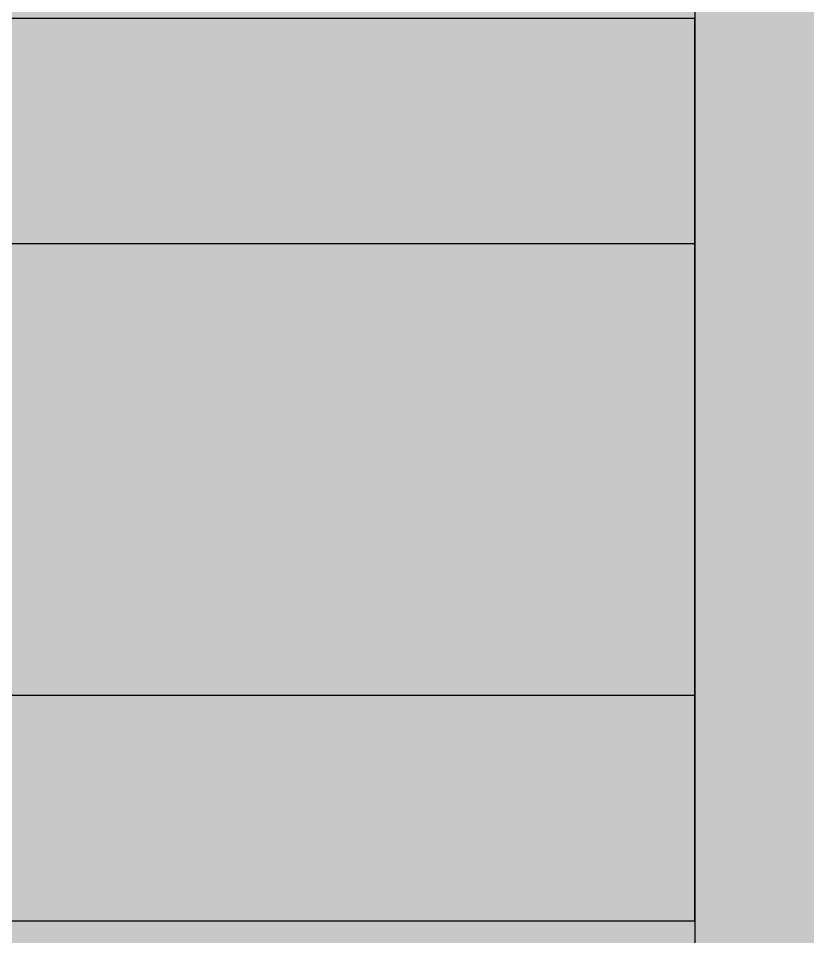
# Model space of a CAD drawing. Header units: inches. Extents: x -4501 to -113, y 9396 to 12816.
# Drawn here: x -2285.011 to -2283.261, y 12086.554 to 12088.589 of the extents above; entities that cross this region are included whole.
import ezdxf

# ---------------------------------------------------------------- set-up
doc = ezdxf.new("R2010")
doc.units = ezdxf.units.IN
doc.header["$MEASUREMENT"] = 0
doc.layers.add('A-GENM', color=5, linetype='Continuous', lineweight=9)
doc.layers.add('A-GENM-1', color=5, linetype='Continuous', lineweight=25)

# ---------------------------------------------------------------- blocks, each defined once
blk = doc.blocks.new('_THE_ WINDOW _ DOOR - Door - 1st Floor-1770337-FLOOR PLAN - 1ST FLOOR')
at = {"layer": 'A-GENM'}
h = blk.add_hatch(color=256, dxfattribs=at)
h.paths.add_polyline_path([(19.0125, 0.8125), (19.0125, 4.8125), (17.0125, 4.8125), (17.0125, 0.8125)], flags=0)
h.paths.add_polyline_path([(-19.0125, 0.8125), (-17.0125, 0.8125), (-17.0125, 4.8125), (-19.0125, 4.8125), (-19.0125, 1.8125)], flags=0)
h = blk.add_hatch(color=256, dxfattribs=at)
h.paths.add_polyline_path([(-17.0125, 0.8125), (17.0125, 0.8125), (17.0125, 2.3125), (-17.0125, 2.3125), (-17.0125, 1.8125)], flags=0)
h.paths.add_polyline_path([(12.0125, 4.3125), (17.0125, 4.3125), (17.0125, 4.8125), (-17.0125, 4.8125), (-17.0125, 4.3125), (-12.0125, 4.3125)], flags=0)
h = blk.add_hatch(color=256, dxfattribs=at)
h.paths.add_polyline_path([(17.0125, 2.3125), (17.0125, 2.8125), (12.0125, 2.8125), (12.0125, 2.3125)], flags=0)
h.paths.add_polyline_path([(-17.0125, 2.3125), (-12.0125, 2.3125), (-12.0125, 2.8125), (-17.0125, 2.8125)], flags=0)
h.paths.add_polyline_path([(-12.0125, 3.8125), (-12.0125, 4.3125), (-17.0125, 4.3125), (-17.0125, 3.8125), (-13.2625, 3.8125)], flags=0)
h.paths.add_polyline_path([(15.7625, 3.8125), (17.0125, 3.8125), (17.0125, 4.3125), (12.0125, 4.3125), (12.0125, 3.8125)], flags=0)
blk.add_hatch(color=256, dxfattribs=at).paths.add_polyline_path([(-12.0125, 2.8125), (17.0125, 2.8125), (17.0125, 3.8125), (-17.0125, 3.8125), (-17.0125, 2.8125)], flags=0)
at = {"layer": 'A-GENM-1'}
for p, q in [((17.0125, 4.8125), (17.0125, 0.8125)), ((17.0125, 4.3125), (12.0125, 4.3125)), ((17.0125, 2.3125), (17.0125, 4.3125)), ((17.0125, 3.8125), (-17.0125, 3.8125)), ((17.0125, 2.8125), (17.0125, 3.8125)), ((-17.0125, 2.8125), (17.0125, 2.8125)), ((12.0125, 2.3125), (17.0125, 2.3125))]:
    blk.add_line(p, q, dxfattribs=at)

msp = doc.modelspace()

# ---------------------------------------------------------------- block references
at = {"layer": 'A-GENM'}
msp.add_blockref('_THE_ WINDOW _ DOOR - Door - 1st Floor-1770337-FLOOR PLAN - 1ST FLOOR', (-2300.5237, 12084.2769), dxfattribs=at)

doc.saveas('drawing.dxf')
